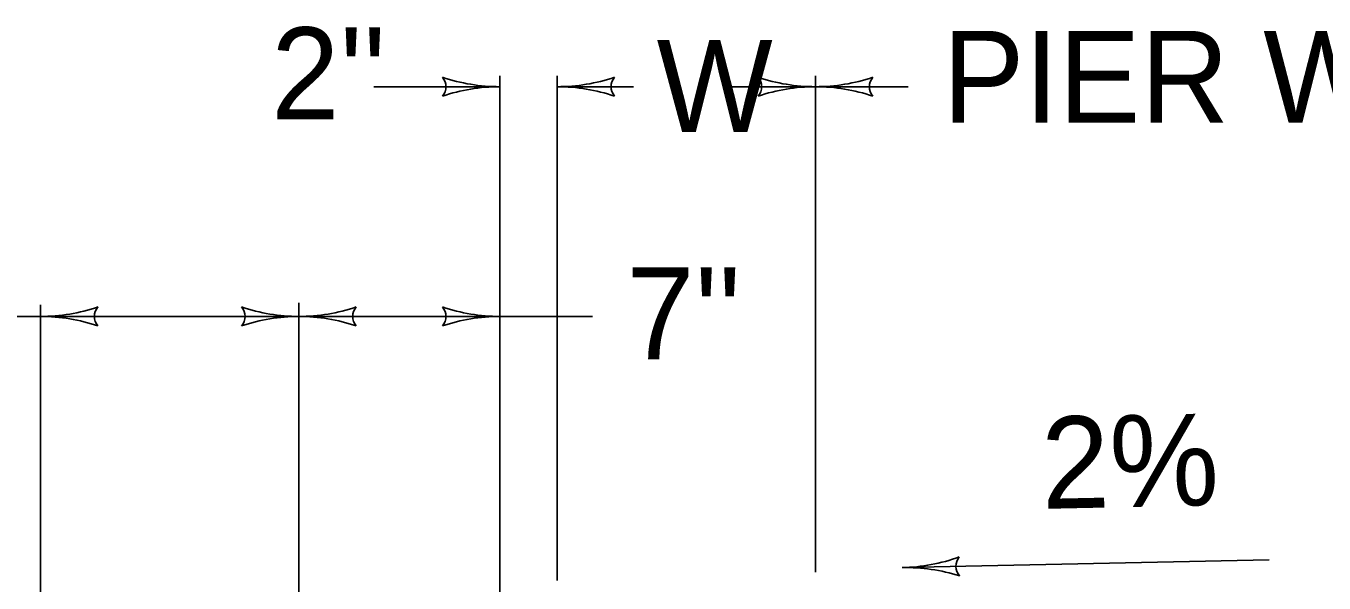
# Model space of a CAD drawing. Extents: x 997.6 to 1036.4, y 998.9 to 1022.6.
# Drawn here: x 1013.828 to 1016.655, y 1004.26 to 1005.473 of the extents above; entities that cross this region are included whole.
import ezdxf

# ---------------------------------------------------------------- set-up
doc = ezdxf.new("R2010")
doc.units = 0
doc.layers.add('Level 1', color=7, linetype='Continuous')
doc.layers.add('Level 11', color=7, linetype='Continuous')

msp = doc.modelspace()

# ---------------------------------------------------------------- linework, layer by layer
at = {"layer": 'Level 1'}
for p, q in [((1014.8602, 1003.4092), (1014.8602, 1005.3645)), ((1014.9852, 1004.2658), (1014.9852, 1005.3645)), ((1015.5477, 1004.2842), (1015.5477, 1005.3645)), ((1014.586, 1005.3407), (1014.8602, 1005.3407)), ((1014.9852, 1005.3407), (1015.1513, 1005.3407)), ((1015.3623, 1005.3407), (1015.5477, 1005.3407)), ((1015.5477, 1005.3407), (1015.7491, 1005.3407)), ((1014.4227, 1002.5653), (1014.4227, 1004.8706)), ((1013.6977, 1004.8407), (1014.4227, 1004.8407)), ((1013.8602, 1002.3379), (1013.8602, 1004.8659)), ((1014.4227, 1004.8407), (1015.0618, 1004.8407)), ((1016.5358, 1004.3106), (1015.7363, 1004.2939))]:
    msp.add_line(p, q, dxfattribs=at)
at = {"layer": 'Level 11'}
for centre, radius, start, end in [((1014.7116, 1005.3407), 0.0313, 318.7746, 40.8913), ((1014.8602, 1005.7313), 0.3906, 251.3472, 269.9939), ((1014.9852, 1005.7313), 0.3906, 270, 288.6688), ((1015.1337, 1005.3406), 0.0313, 138.7746, 220.8913), ((1015.3991, 1005.3407), 0.0313, 318.7746, 40.8913), ((1015.5477, 1005.7313), 0.3906, 251.3472, 269.9939), ((1015.5477, 1005.7313), 0.3906, 270, 288.6688), ((1015.6962, 1005.3406), 0.0313, 138.7746, 220.8913), ((1014.8602, 1004.95), 0.3906, 90, 108.6688), ((1014.8602, 1004.95), 0.3906, 89.9878, 90), ((1014.9852, 1005.7313), 0.3906, 269.9878, 270), ((1014.9852, 1004.95), 0.3906, 71.3472, 89.9939), ((1015.5477, 1004.95), 0.3906, 90, 108.6688), ((1015.5477, 1005.7313), 0.3906, 269.9878, 270), ((1015.5477, 1004.95), 0.3906, 89.9878, 90), ((1015.5477, 1004.95), 0.3906, 71.3472, 89.9939), ((1013.8602, 1005.2313), 0.3906, 269.9878, 270), ((1013.8602, 1005.2313), 0.3906, 270, 288.6688), ((1013.8602, 1004.45), 0.3906, 71.3472, 89.9939), ((1014.0087, 1004.8406), 0.0313, 138.7746, 220.8913), ((1014.2741, 1004.8407), 0.0313, 318.7746, 40.8913), ((1014.4227, 1004.45), 0.3906, 90, 108.6688), ((1014.4227, 1005.2313), 0.3906, 251.3472, 269.9939), ((1014.4227, 1005.2313), 0.3906, 269.9878, 270), ((1014.4227, 1005.2313), 0.3906, 270, 288.6688), ((1014.4227, 1004.45), 0.3906, 89.9878, 90), ((1014.4227, 1004.45), 0.3906, 71.3472, 89.9939), ((1014.5712, 1004.8406), 0.0313, 138.7746, 220.8913), ((1014.7116, 1004.8407), 0.0313, 318.7746, 40.8913), ((1014.8602, 1004.45), 0.3906, 90, 108.6688), ((1014.8602, 1005.2313), 0.3906, 251.3472, 269.9939), ((1014.8602, 1004.45), 0.3906, 89.9878, 90), ((1015.7281, 1004.6845), 0.3906, 271.1911, 289.8599), ((1015.8848, 1004.297), 0.0313, 139.9657, 222.0824), ((1015.7281, 1004.6845), 0.3906, 271.1789, 271.1911), ((1015.7444, 1003.9034), 0.3906, 72.5382, 91.185)]:
    msp.add_arc(centre, radius, start, end, dxfattribs=at)

# ---------------------------------------------------------------- texts
at = {"layer": 'Level 1'}
for s, p in [("2''", (1014.3622, 1005.2698)), ('W', (1015.2019, 1005.242)), ('PIER WIDTH', (1015.8242, 1005.2622)), ("7''", (1015.1355, 1004.7476))]:
    msp.add_text(s, height=0.2, dxfattribs=at).set_placement(p)
msp.add_text('2%', height=0.2, rotation=1.1935, dxfattribs=at).set_placement((1016.0413, 1004.4218))

doc.saveas('drawing.dxf')
